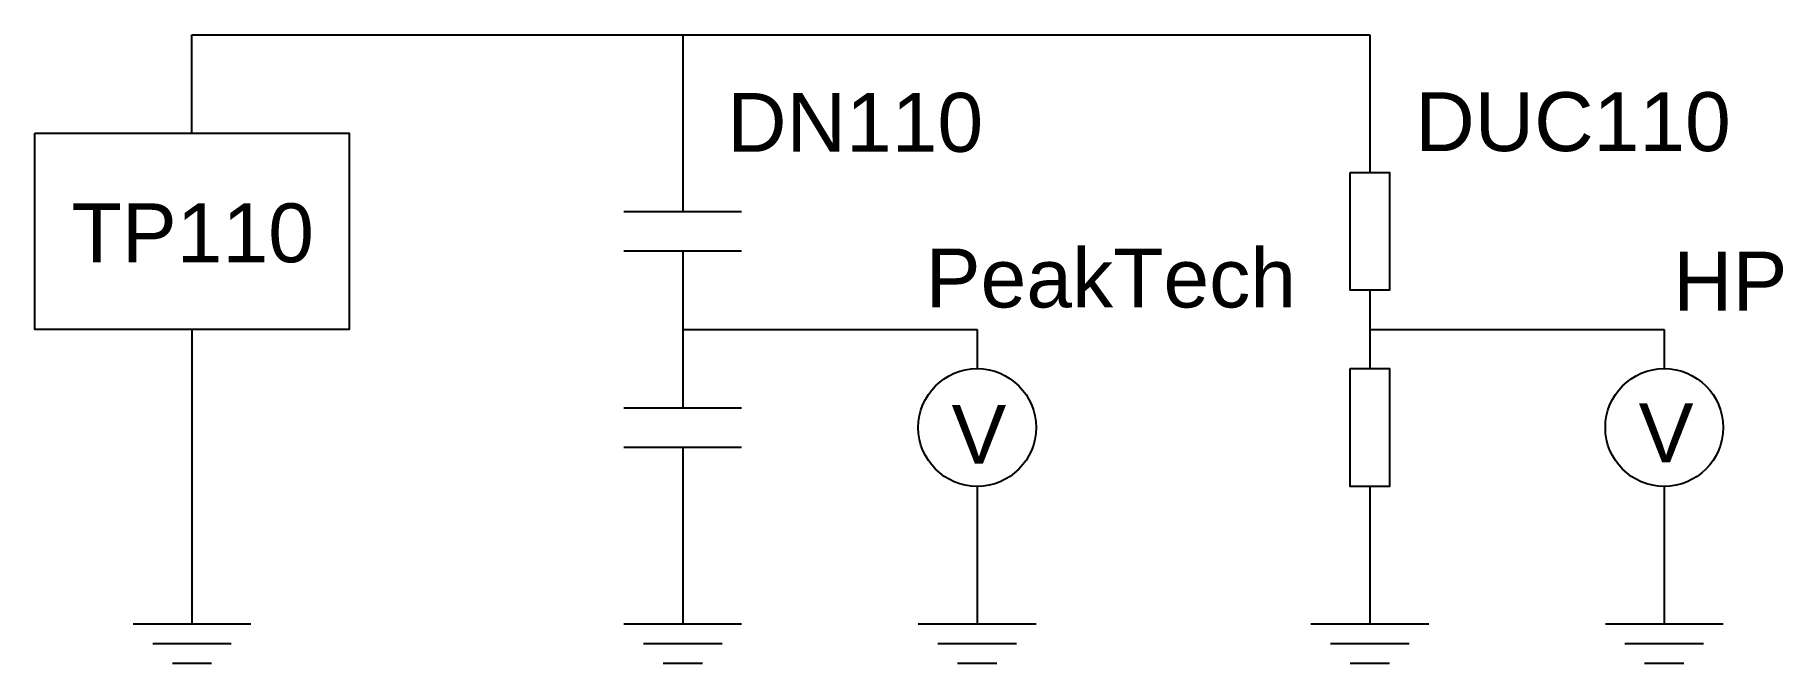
# Model space of a CAD drawing. Header units: millimetres. Extents: x 1970 to 2861, y 1780 to 2100.
import ezdxf

# ---------------------------------------------------------------- set-up
doc = ezdxf.new("R2010")
doc.units = ezdxf.units.MM
doc.styles.get("Standard").update_dxf_attribs({"font": 'Arial.ttf'})

msp = doc.modelspace()

# ---------------------------------------------------------------- linework, layer by layer
for p, q in [((2050, 2050), (2050, 2100)), ((2050, 2100), (2300, 2100)), ((2300, 2100), (2300, 2010)), ((2300, 2100), (2650, 2100)), ((2650, 2100), (2650, 2030)), ((2270, 2010), (2330, 2010)), ((2270, 1990), (2330, 1990)), ((2300, 1990), (2300, 1910)), ((2650, 1970), (2650, 1930)), ((2050, 1950), (2050, 1800)), ((2300, 1950), (2450, 1950)), ((2450, 1950), (2450, 1930)), ((2650, 1950), (2800, 1950)), ((2800, 1950), (2800, 1930)), ((2270, 1910), (2330, 1910)), ((2270, 1890), (2330, 1890)), ((2300, 1890), (2300, 1800)), ((2450, 1870), (2450, 1800)), ((2650, 1870), (2650, 1800)), ((2800, 1870), (2800, 1800)), ((2020, 1800), (2080, 1800)), ((2270, 1800), (2330, 1800)), ((2420, 1800), (2480, 1800)), ((2620, 1800), (2680, 1800)), ((2770, 1800), (2830, 1800)), ((2030, 1790), (2070, 1790)), ((2280, 1790), (2320, 1790)), ((2430, 1790), (2470, 1790)), ((2630, 1790), (2670, 1790)), ((2780, 1790), (2820, 1790)), ((2040, 1780), (2060, 1780)), ((2290, 1780), (2310, 1780)), ((2440, 1780), (2460, 1780)), ((2640, 1780), (2660, 1780)), ((2790, 1780), (2810, 1780))]:
    msp.add_line(p, q)
for points in [[(1970, 2050), (2130, 2050), (2130, 1950), (1970, 1950)], [(2640, 2030), (2660, 2030), (2660, 1970), (2640, 1970)], [(2640, 1930), (2660, 1930), (2660, 1870), (2640, 1870)]]:
    msp.add_lwpolyline(points, close=True)
for centre in [(2450, 1900), (2800, 1900)]:
    msp.add_circle(centre, 30)

# ---------------------------------------------------------------- texts
for s, p in [('DN110', (2322.61, 2040.46)), ('DUC110', (2673.21, 2040.82)), ('TP110', (1988.66, 1984.18)), ('PeakTech', (2423.77, 1961.16)), ('V', (2436.9, 1881.5)), ('V', (2786.97, 1882.26))]:
    msp.add_text(s, height=30).set_placement(p)
at = {"insert": (2804.52, 1989.58), "char_height": 30, "width": 55.6944, "attachment_point": 1}
msp.add_mtext('{\\fArial|b0|i0|c238|p34;HP}', dxfattribs=at)

doc.saveas('drawing.dxf')
